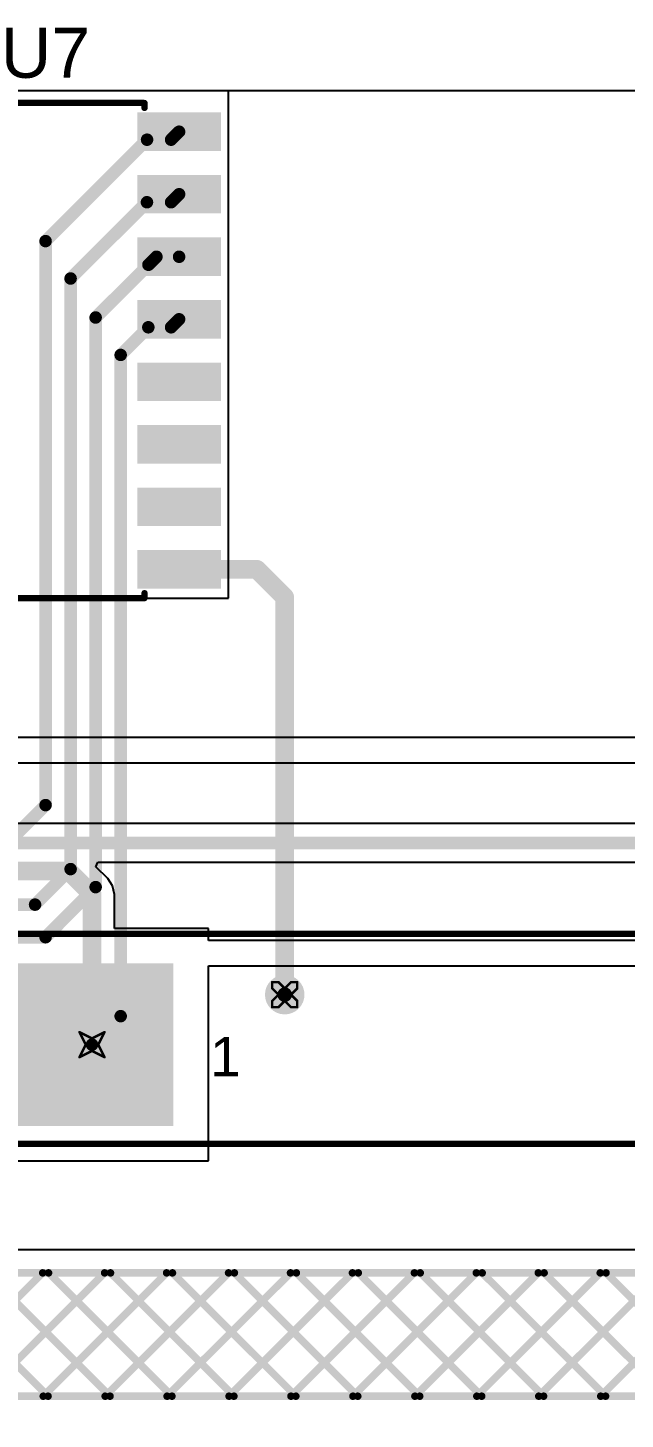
# Model space of a CAD drawing. Header units: inches. Extents: x 0 to 212, y 0 to 208.
# Drawn here: x 5.07 to 5.548, y 1.905 to 3.017 of the extents above; entities that cross this region are included whole.
import ezdxf

# ---------------------------------------------------------------- set-up
doc = ezdxf.new("R2010")
doc.units = ezdxf.units.IN
doc.header["$MEASUREMENT"] = 0
for name, color, linetype in [('Bottom Layer', 5, 'Continuous'), ('Bottom Overlay', 54, 'Continuous'), ('Bottom Solder', 6, 'Continuous'), ('Drill Drawing', 1, 'Continuous'), ('Multi-Layer', 9, 'Continuous'), ('Pad Holes', 156, 'Continuous'), ('Top Layer', 1, 'Continuous'), ('Top Overlay', 2, 'Continuous'), ('Top Paste', 8, 'Continuous'), ('Top Solder', 216, 'Continuous'), ('Via Holes', 16, 'Continuous')]:
    doc.layers.add(name, color=color, linetype=linetype)
doc.styles.add('Arial', font='', dxfattribs={"height": 0.2})
doc.styles.get('Arial').set_extended_font_data('Arial')

# ---------------------------------------------------------------- blocks, each defined once
blk = doc.blocks.new('16_SOIC__0_154___3_90___W______10')
at = {"layer": 'Top Layer'}
for points in [[(-0.1358, 0.1864), (-0.0768, 0.1864), (-0.0768, 0.1636), (-0.1358, 0.1636)], [(0.0768, 0.1864), (0.1358, 0.1864), (0.1358, 0.1636), (0.0768, 0.1636)], [(-0.1358, 0.1364), (-0.0768, 0.1364), (-0.0768, 0.1136), (-0.1358, 0.1136)], [(0.0768, 0.1364), (0.1358, 0.1364), (0.1358, 0.1136), (0.0768, 0.1136)], [(-0.1358, 0.0864), (-0.0768, 0.0864), (-0.0768, 0.0636), (-0.1358, 0.0636)], [(0.0768, 0.0864), (0.1358, 0.0864), (0.1358, 0.0636), (0.0768, 0.0636)], [(-0.1358, 0.0364), (-0.0768, 0.0364), (-0.0768, 0.0136), (-0.1358, 0.0136)], [(0.0768, 0.0364), (0.1358, 0.0364), (0.1358, 0.0136), (0.0768, 0.0136)], [(-0.1358, -0.0136), (-0.0768, -0.0136), (-0.0768, -0.0364), (-0.1358, -0.0364)], [(0.0768, -0.0136), (0.1358, -0.0136), (0.1358, -0.0364), (0.0768, -0.0364)], [(-0.1358, -0.0636), (-0.0768, -0.0636), (-0.0768, -0.0864), (-0.1358, -0.0864)], [(0.0768, -0.0636), (0.1358, -0.0636), (0.1358, -0.0864), (0.0768, -0.0864)], [(-0.1358, -0.1136), (-0.0768, -0.1136), (-0.0768, -0.1364), (-0.1358, -0.1364)], [(0.0768, -0.1136), (0.1358, -0.1136), (0.1358, -0.1364), (0.0768, -0.1364)], [(-0.1358, -0.1636), (-0.0768, -0.1636), (-0.0768, -0.1864), (-0.1358, -0.1864)], [(0.0768, -0.1636), (0.1358, -0.1636), (0.1358, -0.1864), (0.0768, -0.1864)]]:
    blk.add_hatch(color=1, dxfattribs=at).paths.add_polyline_path(points)
at = {"layer": 'Top Paste'}
for points in [[(-0.1358, 0.1864), (-0.0768, 0.1864), (-0.0768, 0.1636), (-0.1358, 0.1636)], [(0.0768, 0.1864), (0.1358, 0.1864), (0.1358, 0.1636), (0.0768, 0.1636)], [(-0.1358, 0.1364), (-0.0768, 0.1364), (-0.0768, 0.1136), (-0.1358, 0.1136)], [(0.0768, 0.1364), (0.1358, 0.1364), (0.1358, 0.1136), (0.0768, 0.1136)], [(-0.1358, 0.0864), (-0.0768, 0.0864), (-0.0768, 0.0636), (-0.1358, 0.0636)], [(0.0768, 0.0864), (0.1358, 0.0864), (0.1358, 0.0636), (0.0768, 0.0636)], [(-0.1358, 0.0364), (-0.0768, 0.0364), (-0.0768, 0.0136), (-0.1358, 0.0136)], [(0.0768, 0.0364), (0.1358, 0.0364), (0.1358, 0.0136), (0.0768, 0.0136)], [(-0.1358, -0.0136), (-0.0768, -0.0136), (-0.0768, -0.0364), (-0.1358, -0.0364)], [(0.0768, -0.0136), (0.1358, -0.0136), (0.1358, -0.0364), (0.0768, -0.0364)], [(-0.1358, -0.0636), (-0.0768, -0.0636), (-0.0768, -0.0864), (-0.1358, -0.0864)], [(0.0768, -0.0636), (0.1358, -0.0636), (0.1358, -0.0864), (0.0768, -0.0864)], [(-0.1358, -0.1136), (-0.0768, -0.1136), (-0.0768, -0.1364), (-0.1358, -0.1364)], [(0.0768, -0.1136), (0.1358, -0.1136), (0.1358, -0.1364), (0.0768, -0.1364)], [(-0.1358, -0.1636), (-0.0768, -0.1636), (-0.0768, -0.1864), (-0.1358, -0.1864)], [(0.0768, -0.1636), (0.1358, -0.1636), (0.1358, -0.1864), (0.0768, -0.1864)]]:
    blk.add_hatch(color=8, dxfattribs=at).paths.add_polyline_path(points)
at = {"layer": 'Top Solder'}
for points in [[(-0.1398, 0.1904), (-0.0728, 0.1904), (-0.0728, 0.1596), (-0.1398, 0.1596)], [(0.0728, 0.1904), (0.1398, 0.1904), (0.1398, 0.1596), (0.0728, 0.1596)], [(-0.1398, 0.1404), (-0.0728, 0.1404), (-0.0728, 0.1096), (-0.1398, 0.1096)], [(0.0728, 0.1404), (0.1398, 0.1404), (0.1398, 0.1096), (0.0728, 0.1096)], [(-0.1398, 0.0904), (-0.0728, 0.0904), (-0.0728, 0.0596), (-0.1398, 0.0596)], [(0.0728, 0.0904), (0.1398, 0.0904), (0.1398, 0.0596), (0.0728, 0.0596)], [(-0.1398, 0.0404), (-0.0728, 0.0404), (-0.0728, 0.0096), (-0.1398, 0.0096)], [(0.0728, 0.0404), (0.1398, 0.0404), (0.1398, 0.0096), (0.0728, 0.0096)], [(-0.1398, -0.0096), (-0.0728, -0.0096), (-0.0728, -0.0404), (-0.1398, -0.0404)], [(0.0728, -0.0096), (0.1398, -0.0096), (0.1398, -0.0404), (0.0728, -0.0404)], [(-0.1398, -0.0596), (-0.0728, -0.0596), (-0.0728, -0.0904), (-0.1398, -0.0904)], [(0.0728, -0.0596), (0.1398, -0.0596), (0.1398, -0.0904), (0.0728, -0.0904)], [(-0.1398, -0.1096), (-0.0728, -0.1096), (-0.0728, -0.1404), (-0.1398, -0.1404)], [(0.0728, -0.1096), (0.1398, -0.1096), (0.1398, -0.1404), (0.0728, -0.1404)], [(-0.1398, -0.1596), (-0.0728, -0.1596), (-0.0728, -0.1904), (-0.1398, -0.1904)], [(0.0728, -0.1596), (0.1398, -0.1596), (0.1398, -0.1904), (0.0728, -0.1904)]]:
    blk.add_hatch(color=216, dxfattribs=at).paths.add_polyline_path(points)
at = {"layer": 'Top Overlay'}
for points in [[(-0.0834, 0.194, 0.005, 0.005, 0), (-0.0834, 0.198, 0.005, 0.005, 0)], [(-0.0834, 0.198, 0.005, 0.005, 0), (0.078, 0.198, 0.005, 0.005, 0)], [(0.0786, 0.194, 0.005, 0.005, 0), (0.0786, 0.198, 0.005, 0.005, 0)], [(-0.1487, 0.172, 0.005, 0.005, 0), (-0.1487, 0.182, 0.005, 0.005, 0)], [(-0.1487, 0.182, 0.005, 0.005, 0), (-0.1437, 0.177, 0.005, 0.005, 0)], [(-0.1487, 0.172, 0.005, 0.005, 0), (-0.1437, 0.177, 0.005, 0.005, 0)], [(-0.0834, -0.198, 0.005, 0.005, 0), (-0.0834, -0.194, 0.005, 0.005, 0)], [(-0.0834, -0.198, 0.005, 0.005, 0), (0.078, -0.198, 0.005, 0.005, 0)], [(0.0786, -0.198, 0.005, 0.005, 0), (0.0786, -0.194, 0.005, 0.005, 0)]]:
    blk.add_lwpolyline(points, format="xyseb", dxfattribs=at)
for points in [[(-0.0846, 0.198, 0.0025, 0.0025, 1), (-0.0821, 0.198, 0.0025, 0.0025, 1)], [(-0.0846, 0.198, 0.0025, 0.0025, 1), (-0.0821, 0.198, 0.0025, 0.0025, 1)], [(0.0768, 0.198, 0.0025, 0.0025, 1), (0.0793, 0.198, 0.0025, 0.0025, 1)], [(0.0774, 0.198, 0.0025, 0.0025, 1), (0.0799, 0.198, 0.0025, 0.0025, 1)], [(-0.0846, 0.194, 0.0025, 0.0025, 1), (-0.0821, 0.194, 0.0025, 0.0025, 1)], [(0.0774, 0.194, 0.0025, 0.0025, 1), (0.0799, 0.194, 0.0025, 0.0025, 1)], [(-0.1499, 0.182, 0.0025, 0.0025, 1), (-0.1474, 0.182, 0.0025, 0.0025, 1)], [(-0.1499, 0.182, 0.0025, 0.0025, 1), (-0.1474, 0.182, 0.0025, 0.0025, 1)], [(-0.1449, 0.177, 0.0025, 0.0025, 1), (-0.1424, 0.177, 0.0025, 0.0025, 1)], [(-0.1449, 0.177, 0.0025, 0.0025, 1), (-0.1424, 0.177, 0.0025, 0.0025, 1)], [(-0.1499, 0.172, 0.0025, 0.0025, 1), (-0.1474, 0.172, 0.0025, 0.0025, 1)], [(-0.1499, 0.172, 0.0025, 0.0025, 1), (-0.1474, 0.172, 0.0025, 0.0025, 1)], [(-0.0846, -0.194, 0.0025, 0.0025, 1), (-0.0821, -0.194, 0.0025, 0.0025, 1)], [(-0.0846, -0.198, 0.0025, 0.0025, 1), (-0.0821, -0.198, 0.0025, 0.0025, 1)], [(-0.0846, -0.198, 0.0025, 0.0025, 1), (-0.0821, -0.198, 0.0025, 0.0025, 1)], [(0.0768, -0.198, 0.0025, 0.0025, 1), (0.0793, -0.198, 0.0025, 0.0025, 1)], [(0.0774, -0.194, 0.0025, 0.0025, 1), (0.0799, -0.194, 0.0025, 0.0025, 1)], [(0.0774, -0.198, 0.0025, 0.0025, 1), (0.0799, -0.198, 0.0025, 0.0025, 1)]]:
    blk.add_lwpolyline(points, format="xyseb", close=True, dxfattribs=at)
blk = doc.blocks.new('G4A_1A_PE_DC24_93')
at = {"layer": 'Bottom Layer'}
blk.add_hatch(color=5, dxfattribs=at).paths.add_polyline_path([(-0.4094, 0.1732), (-0.5354, 0.1732), (-0.5354, 0.2992), (-0.4094, 0.2992)])
h = blk.add_hatch(color=5, dxfattribs=at)
edge = h.paths.add_edge_path()
edge.add_arc((0.3937, 0.2362), 0.063, 0, 360)
h = blk.add_hatch(color=5, dxfattribs=at)
edge = h.paths.add_edge_path()
edge.add_arc((-0.5433, -0.2362), 0.063, 0, 360)
h = blk.add_hatch(color=5, dxfattribs=at)
edge = h.paths.add_edge_path()
edge.add_arc((0.5433, -0.2362), 0.063, 0, 360)
at = {"layer": 'Bottom Solder'}
blk.add_hatch(color=6, dxfattribs=at).paths.add_polyline_path([(-0.4074, 0.1712), (-0.5374, 0.1712), (-0.5374, 0.3012), (-0.4074, 0.3012)])
h = blk.add_hatch(color=6, dxfattribs=at)
edge = h.paths.add_edge_path()
edge.add_arc((0.3937, 0.2362), 0.065, 0, 360)
h = blk.add_hatch(color=6, dxfattribs=at)
edge = h.paths.add_edge_path()
edge.add_arc((-0.5433, -0.2362), 0.065, 0, 360)
h = blk.add_hatch(color=6, dxfattribs=at)
edge = h.paths.add_edge_path()
edge.add_arc((0.5433, -0.2362), 0.065, 0, 360)
at = {"layer": 'Multi-Layer'}
blk.add_hatch(color=9, dxfattribs=at).paths.add_polyline_path([(-0.4094, 0.1732), (-0.5354, 0.1732), (-0.5354, 0.2992), (-0.4094, 0.2992)])
h = blk.add_hatch(color=9, dxfattribs=at)
edge = h.paths.add_edge_path()
edge.add_arc((0.3937, 0.2362), 0.063, 0, 360)
h = blk.add_hatch(color=9, dxfattribs=at)
edge = h.paths.add_edge_path()
edge.add_arc((-0.5433, -0.2362), 0.063, 0, 360)
h = blk.add_hatch(color=9, dxfattribs=at)
edge = h.paths.add_edge_path()
edge.add_arc((0.5433, -0.2362), 0.063, 0, 360)
at = {"layer": 'Pad Holes'}
h = blk.add_hatch(color=7, dxfattribs=at)
edge = h.paths.add_edge_path()
edge.add_arc((-0.4724, 0.2362), 0.0354, 0, 360)
h = blk.add_hatch(color=7, dxfattribs=at)
edge = h.paths.add_edge_path()
edge.add_arc((0.3937, 0.2362), 0.0354, 0, 360)
h = blk.add_hatch(color=7, dxfattribs=at)
edge = h.paths.add_edge_path()
edge.add_arc((-0.5433, -0.2362), 0.0354, 0, 360)
h = blk.add_hatch(color=7, dxfattribs=at)
edge = h.paths.add_edge_path()
edge.add_arc((0.5433, -0.2362), 0.0354, 0, 360)
at = {"layer": 'Top Layer'}
blk.add_hatch(color=1, dxfattribs=at).paths.add_polyline_path([(-0.4094, 0.1732), (-0.5354, 0.1732), (-0.5354, 0.2992), (-0.4094, 0.2992)])
h = blk.add_hatch(color=1, dxfattribs=at)
edge = h.paths.add_edge_path()
edge.add_arc((0.3937, 0.2362), 0.063, 0, 360)
h = blk.add_hatch(color=1, dxfattribs=at)
edge = h.paths.add_edge_path()
edge.add_arc((-0.5433, -0.2362), 0.063, 0, 360)
h = blk.add_hatch(color=1, dxfattribs=at)
edge = h.paths.add_edge_path()
edge.add_arc((0.5433, -0.2362), 0.063, 0, 360)
at = {"layer": 'Top Solder'}
blk.add_hatch(color=216, dxfattribs=at).paths.add_polyline_path([(-0.4074, 0.1712), (-0.5374, 0.1712), (-0.5374, 0.3012), (-0.4074, 0.3012)])
h = blk.add_hatch(color=216, dxfattribs=at)
edge = h.paths.add_edge_path()
edge.add_arc((0.3937, 0.2362), 0.065, 0, 360)
h = blk.add_hatch(color=216, dxfattribs=at)
edge = h.paths.add_edge_path()
edge.add_arc((-0.5433, -0.2362), 0.065, 0, 360)
h = blk.add_hatch(color=216, dxfattribs=at)
edge = h.paths.add_edge_path()
edge.add_arc((0.5433, -0.2362), 0.065, 0, 360)
at = {"layer": 'Top Overlay'}
for points in [[(-0.6004, -0.2169, 0.005, 0.005, 0), (-0.6004, 0.3248, 0.005, 0.005, 0)], [(-0.6004, 0.3248, 0.005, 0.005, 0), (0.6004, 0.3248, 0.005, 0.005, 0)], [(0.6004, -0.217, 0.005, 0.005, 0), (0.6004, 0.3248, 0.005, 0.005, 0)], [(-0.6004, 0.1569, 0.005, 0.005, 0), (0.6004, 0.1569, 0.005, 0.005, 0)], [(-0.6004, -0.1752, 0.005, 0.005, 0), (0.6004, -0.1752, 0.005, 0.005, 0)], [(-0.0861, -0.22, 0.005, 0.005, 0), (0.085, -0.22, 0.005, 0.005, 0)], [(-0.0861, -0.3051, 0.005, 0.005, 0), (-0.0861, -0.22, 0.005, 0.005, 0)], [(0.085, -0.3051, 0.005, 0.005, 0), (0.085, -0.22, 0.005, 0.005, 0)], [(-0.6004, -0.3051, 0.005, 0.005, 0), (-0.6004, -0.2555, 0.005, 0.005, 0)], [(0.6004, -0.2554, 0.005, 0.005, 0), (0.6004, -0.3051, 0.005, 0.005, 0)], [(-0.6004, -0.3051, 0.005, 0.005, 0), (0.6004, -0.3051, 0.005, 0.005, 0)]]:
    blk.add_lwpolyline(points, format="xyseb", dxfattribs=at)
for points in [[(-0.6016, 0.3248, 0.0025, 0.0025, 1), (-0.5991, 0.3248, 0.0025, 0.0025, 1)], [(-0.6017, 0.3248, 0.0025, 0.0025, 1), (-0.5992, 0.3248, 0.0025, 0.0025, 1)], [(0.5991, 0.3248, 0.0025, 0.0025, 1), (0.6016, 0.3248, 0.0025, 0.0025, 1)], [(0.5991, 0.3248, 0.0025, 0.0025, 1), (0.6016, 0.3248, 0.0025, 0.0025, 1)], [(-0.6016, 0.1569, 0.0025, 0.0025, 1), (-0.5991, 0.1569, 0.0025, 0.0025, 1)], [(0.5991, 0.1569, 0.0025, 0.0025, 1), (0.6016, 0.1569, 0.0025, 0.0025, 1)], [(-0.6016, -0.1752, 0.0025, 0.0025, 1), (-0.5991, -0.1752, 0.0025, 0.0025, 1)], [(0.5991, -0.1752, 0.0025, 0.0025, 1), (0.6016, -0.1752, 0.0025, 0.0025, 1)], [(-0.6016, -0.2169, 0.0025, 0.0025, 1), (-0.5991, -0.2169, 0.0025, 0.0025, 1)], [(-0.0874, -0.22, 0.0025, 0.0025, 1), (-0.0849, -0.22, 0.0025, 0.0025, 1)], [(-0.0874, -0.22, 0.0025, 0.0025, 1), (-0.0849, -0.22, 0.0025, 0.0025, 1)], [(0.0837, -0.22, 0.0025, 0.0025, 1), (0.0862, -0.22, 0.0025, 0.0025, 1)], [(0.0837, -0.22, 0.0025, 0.0025, 1), (0.0862, -0.22, 0.0025, 0.0025, 1)], [(0.5991, -0.217, 0.0025, 0.0025, 1), (0.6016, -0.217, 0.0025, 0.0025, 1)], [(-0.6016, -0.2555, 0.0025, 0.0025, 1), (-0.5991, -0.2555, 0.0025, 0.0025, 1)], [(0.5991, -0.2554, 0.0025, 0.0025, 1), (0.6016, -0.2554, 0.0025, 0.0025, 1)], [(-0.6016, -0.3051, 0.0025, 0.0025, 1), (-0.5991, -0.3051, 0.0025, 0.0025, 1)], [(-0.6017, -0.3051, 0.0025, 0.0025, 1), (-0.5992, -0.3051, 0.0025, 0.0025, 1)], [(-0.0874, -0.3051, 0.0025, 0.0025, 1), (-0.0849, -0.3051, 0.0025, 0.0025, 1)], [(0.0837, -0.3051, 0.0025, 0.0025, 1), (0.0862, -0.3051, 0.0025, 0.0025, 1)], [(0.5991, -0.3051, 0.0025, 0.0025, 1), (0.6016, -0.3051, 0.0025, 0.0025, 1)], [(0.5991, -0.3051, 0.0025, 0.0025, 1), (0.6016, -0.3051, 0.0025, 0.0025, 1)]]:
    blk.add_lwpolyline(points, format="xyseb", close=True, dxfattribs=at)
at = {"layer": 'Top Overlay', "style": 'Arial'}
blk.add_text('1', height=0.0315, rotation=360, dxfattribs=at).set_placement((-0.3781, 0.2109))

msp = doc.modelspace()

# ---------------------------------------------------------------- hatches: boundary and pattern name
at = {"layer": 'Bottom Layer'}
h = msp.add_hatch(color=5, dxfattribs=at)
edge = h.paths.add_edge_path()
edge.add_arc((5.2756, 2.2441), 0.0118, 0, 360)
at = {"layer": 'Bottom Solder'}
h = msp.add_hatch(color=6, dxfattribs=at)
edge = h.paths.add_edge_path()
edge.add_arc((5.2756, 2.2441), 0.0158, 0, 360)
at = {"layer": 'Top Layer'}
h = msp.add_hatch(color=1, dxfattribs=at)
edge = h.paths.add_edge_path()
edge.add_arc((5.2756, 2.2441), 0.0118, 0, 360)
at = {"layer": 'Top Solder'}
h = msp.add_hatch(color=216, dxfattribs=at)
edge = h.paths.add_edge_path()
edge.add_arc((5.2756, 2.2441), 0.0158, 0, 360)
at = {"layer": 'Via Holes'}
h = msp.add_hatch(color=7, dxfattribs=at)
edge = h.paths.add_edge_path()
edge.add_arc((5.2756, 2.2441), 0.00591, 0, 360)

# ---------------------------------------------------------------- linework, layer by layer
at = {"layer": 'Bottom Layer'}
for p, q in [((5.5915, 2.4497), (4.957, 2.4497)), ((4.925, 2.4294), (5.6, 2.4294)), ((5.76, 2.381), (3.6691, 2.381)), ((5.1247, 2.3464), (5.1263, 2.3501)), ((5.1263, 2.3501), (6.7387, 2.3501)), ((5.1343, 2.3369), (5.1247, 2.3464)), ((5.1381, 2.3311), (5.1343, 2.3369)), ((5.1395, 2.3243), (5.1381, 2.3311)), ((5.1395, 2.2971), (5.1395, 2.3243)), ((5.2146, 2.2971), (5.1395, 2.2971)), ((5.2146, 2.2875), (5.2146, 2.2971)), ((5.9461, 2.2875), (5.2146, 2.2875)), ((5.2146, 2.1111), (5.2146, 2.2671)), ((5.2146, 2.2671), (7.33, 2.2671)), ((5.0287, 2.1111), (5.2146, 2.1111)), ((7.585, 2.04), (-0.12, 2.04))]:
    msp.add_line(p, q, dxfattribs=at)
for points in [[(3.6509, 2.3654, 0.01, 0.01, 0), (6.7387, 2.3654, 0.01, 0.01, 0)], [(3.1016, 2.3429, 0.015, 0.015, 0), (5.103, 2.3429, 0.015, 0.015, 0)], [(5.103, 2.3429, 0.015, 0.015, 0), (5.1216, 2.3243, 0.015, 0.015, 0)], [(5.1216, 2.2041, 0.015, 0.015, 0), (5.1216, 2.3243, 0.015, 0.015, 0)]]:
    msp.add_lwpolyline(points, format="xyseb", dxfattribs=at)
for points in [[(5.0993, 2.3429, 0.0075, 0.0075, 1), (5.1068, 2.3429, 0.0075, 0.0075, 1)], [(5.0993, 2.3429, 0.0075, 0.0075, 1), (5.1068, 2.3429, 0.0075, 0.0075, 1)], [(5.1179, 2.3243, 0.0075, 0.0075, 1), (5.1254, 2.3243, 0.0075, 0.0075, 1)], [(5.1179, 2.3243, 0.0075, 0.0075, 1), (5.1254, 2.3243, 0.0075, 0.0075, 1)], [(5.1179, 2.2041, 0.0075, 0.0075, 1), (5.1254, 2.2041, 0.0075, 0.0075, 1)]]:
    msp.add_lwpolyline(points, format="xyseb", close=True, dxfattribs=at)
at = {"layer": 'Bottom Overlay'}
for points in [[(-0.122, 2.0216, 0.006, 0.006, 0), (8.075, 2.0216, 0.006, 0.006, 0)], [(4.9836, 1.923, 0.006, 0.006, 0), (5.0822, 2.0216, 0.006, 0.006, 0)], [(4.9879, 2.0216, 0.006, 0.006, 0), (5.0865, 1.923, 0.006, 0.006, 0)], [(5.0331, 1.923, 0.006, 0.006, 0), (5.1317, 2.0216, 0.006, 0.006, 0)], [(5.0374, 2.0216, 0.006, 0.006, 0), (5.136, 1.923, 0.006, 0.006, 0)], [(5.0826, 1.923, 0.006, 0.006, 0), (5.1812, 2.0216, 0.006, 0.006, 0)], [(5.0869, 2.0216, 0.006, 0.006, 0), (5.1855, 1.923, 0.006, 0.006, 0)], [(5.1321, 1.923, 0.006, 0.006, 0), (5.2307, 2.0216, 0.006, 0.006, 0)], [(5.1364, 2.0216, 0.006, 0.006, 0), (5.235, 1.923, 0.006, 0.006, 0)], [(5.1816, 1.923, 0.006, 0.006, 0), (5.2802, 2.0216, 0.006, 0.006, 0)], [(5.1859, 2.0216, 0.006, 0.006, 0), (5.2845, 1.923, 0.006, 0.006, 0)], [(5.2311, 1.923, 0.006, 0.006, 0), (5.3297, 2.0216, 0.006, 0.006, 0)], [(5.2354, 2.0216, 0.006, 0.006, 0), (5.334, 1.923, 0.006, 0.006, 0)], [(5.2806, 1.923, 0.006, 0.006, 0), (5.3792, 2.0216, 0.006, 0.006, 0)], [(5.2849, 2.0216, 0.006, 0.006, 0), (5.3835, 1.923, 0.006, 0.006, 0)], [(5.3301, 1.923, 0.006, 0.006, 0), (5.4287, 2.0216, 0.006, 0.006, 0)], [(5.3344, 2.0216, 0.006, 0.006, 0), (5.433, 1.923, 0.006, 0.006, 0)], [(5.3796, 1.923, 0.006, 0.006, 0), (5.4782, 2.0216, 0.006, 0.006, 0)], [(5.3839, 2.0216, 0.006, 0.006, 0), (5.4825, 1.923, 0.006, 0.006, 0)], [(5.4291, 1.923, 0.006, 0.006, 0), (5.5277, 2.0216, 0.006, 0.006, 0)], [(5.4334, 2.0216, 0.006, 0.006, 0), (5.532, 1.923, 0.006, 0.006, 0)], [(5.4786, 1.923, 0.006, 0.006, 0), (5.5772, 2.0216, 0.006, 0.006, 0)], [(5.4829, 2.0216, 0.006, 0.006, 0), (5.5815, 1.923, 0.006, 0.006, 0)], [(5.5281, 1.923, 0.006, 0.006, 0), (5.6267, 2.0216, 0.006, 0.006, 0)], [(5.5324, 2.0216, 0.006, 0.006, 0), (5.631, 1.923, 0.006, 0.006, 0)], [(-0.122, 1.923, 0.006, 0.006, 0), (8.075, 1.923, 0.006, 0.006, 0)]]:
    msp.add_lwpolyline(points, format="xyseb", dxfattribs=at)
for points in [[(5.0807, 2.0216, 0.003, 0.003, 1), (5.0837, 2.0216, 0.003, 0.003, 1)], [(5.0854, 2.0216, 0.003, 0.003, 1), (5.0884, 2.0216, 0.003, 0.003, 1)], [(5.1302, 2.0216, 0.003, 0.003, 1), (5.1332, 2.0216, 0.003, 0.003, 1)], [(5.1349, 2.0216, 0.003, 0.003, 1), (5.1379, 2.0216, 0.003, 0.003, 1)], [(5.1797, 2.0216, 0.003, 0.003, 1), (5.1827, 2.0216, 0.003, 0.003, 1)], [(5.1844, 2.0216, 0.003, 0.003, 1), (5.1874, 2.0216, 0.003, 0.003, 1)], [(5.2292, 2.0216, 0.003, 0.003, 1), (5.2322, 2.0216, 0.003, 0.003, 1)], [(5.2339, 2.0216, 0.003, 0.003, 1), (5.2369, 2.0216, 0.003, 0.003, 1)], [(5.2787, 2.0216, 0.003, 0.003, 1), (5.2817, 2.0216, 0.003, 0.003, 1)], [(5.2834, 2.0216, 0.003, 0.003, 1), (5.2864, 2.0216, 0.003, 0.003, 1)], [(5.3282, 2.0216, 0.003, 0.003, 1), (5.3312, 2.0216, 0.003, 0.003, 1)], [(5.3329, 2.0216, 0.003, 0.003, 1), (5.3359, 2.0216, 0.003, 0.003, 1)], [(5.3777, 2.0216, 0.003, 0.003, 1), (5.3807, 2.0216, 0.003, 0.003, 1)], [(5.3824, 2.0216, 0.003, 0.003, 1), (5.3854, 2.0216, 0.003, 0.003, 1)], [(5.4272, 2.0216, 0.003, 0.003, 1), (5.4302, 2.0216, 0.003, 0.003, 1)], [(5.4319, 2.0216, 0.003, 0.003, 1), (5.4349, 2.0216, 0.003, 0.003, 1)], [(5.4767, 2.0216, 0.003, 0.003, 1), (5.4797, 2.0216, 0.003, 0.003, 1)], [(5.4814, 2.0216, 0.003, 0.003, 1), (5.4844, 2.0216, 0.003, 0.003, 1)], [(5.5262, 2.0216, 0.003, 0.003, 1), (5.5292, 2.0216, 0.003, 0.003, 1)], [(5.5309, 2.0216, 0.003, 0.003, 1), (5.5339, 2.0216, 0.003, 0.003, 1)], [(5.0811, 1.923, 0.003, 0.003, 1), (5.0841, 1.923, 0.003, 0.003, 1)], [(5.085, 1.923, 0.003, 0.003, 1), (5.088, 1.923, 0.003, 0.003, 1)], [(5.1306, 1.923, 0.003, 0.003, 1), (5.1336, 1.923, 0.003, 0.003, 1)], [(5.1345, 1.923, 0.003, 0.003, 1), (5.1375, 1.923, 0.003, 0.003, 1)], [(5.1801, 1.923, 0.003, 0.003, 1), (5.1831, 1.923, 0.003, 0.003, 1)], [(5.184, 1.923, 0.003, 0.003, 1), (5.187, 1.923, 0.003, 0.003, 1)], [(5.2296, 1.923, 0.003, 0.003, 1), (5.2326, 1.923, 0.003, 0.003, 1)], [(5.2335, 1.923, 0.003, 0.003, 1), (5.2365, 1.923, 0.003, 0.003, 1)], [(5.2791, 1.923, 0.003, 0.003, 1), (5.2821, 1.923, 0.003, 0.003, 1)], [(5.283, 1.923, 0.003, 0.003, 1), (5.286, 1.923, 0.003, 0.003, 1)], [(5.3286, 1.923, 0.003, 0.003, 1), (5.3316, 1.923, 0.003, 0.003, 1)], [(5.3325, 1.923, 0.003, 0.003, 1), (5.3355, 1.923, 0.003, 0.003, 1)], [(5.3781, 1.923, 0.003, 0.003, 1), (5.3811, 1.923, 0.003, 0.003, 1)], [(5.382, 1.923, 0.003, 0.003, 1), (5.385, 1.923, 0.003, 0.003, 1)], [(5.4276, 1.923, 0.003, 0.003, 1), (5.4306, 1.923, 0.003, 0.003, 1)], [(5.4315, 1.923, 0.003, 0.003, 1), (5.4345, 1.923, 0.003, 0.003, 1)], [(5.4771, 1.923, 0.003, 0.003, 1), (5.4801, 1.923, 0.003, 0.003, 1)], [(5.481, 1.923, 0.003, 0.003, 1), (5.484, 1.923, 0.003, 0.003, 1)], [(5.5266, 1.923, 0.003, 0.003, 1), (5.5296, 1.923, 0.003, 0.003, 1)], [(5.5305, 1.923, 0.003, 0.003, 1), (5.5335, 1.923, 0.003, 0.003, 1)]]:
    msp.add_lwpolyline(points, format="xyseb", close=True, dxfattribs=at)
at = {"layer": 'Drill Drawing'}
for points in [[(5.2656, 2.2491, 0.002, 0.002, 0), (5.2656, 2.2541, 0.002, 0.002, 0)], [(5.2656, 2.2541, 0.002, 0.002, 0), (5.2706, 2.2541, 0.002, 0.002, 0)], [(5.2656, 2.2491, 0.002, 0.002, 0), (5.2706, 2.2441, 0.002, 0.002, 0)], [(5.2706, 2.2541, 0.002, 0.002, 0), (5.2756, 2.2491, 0.002, 0.002, 0)], [(5.2756, 2.2491, 0.002, 0.002, 0), (5.2806, 2.2541, 0.002, 0.002, 0)], [(5.2806, 2.2541, 0.002, 0.002, 0), (5.2856, 2.2541, 0.002, 0.002, 0)], [(5.2806, 2.2441, 0.002, 0.002, 0), (5.2856, 2.2491, 0.002, 0.002, 0)], [(5.2856, 2.2491, 0.002, 0.002, 0), (5.2856, 2.2541, 0.002, 0.002, 0)], [(5.2656, 2.2391, 0.002, 0.002, 0), (5.2706, 2.2441, 0.002, 0.002, 0)], [(5.2656, 2.2341, 0.002, 0.002, 0), (5.2656, 2.2391, 0.002, 0.002, 0)], [(5.2706, 2.2341, 0.002, 0.002, 0), (5.2756, 2.2391, 0.002, 0.002, 0)], [(5.2756, 2.2391, 0.002, 0.002, 0), (5.2806, 2.2341, 0.002, 0.002, 0)], [(5.2806, 2.2441, 0.002, 0.002, 0), (5.2856, 2.2391, 0.002, 0.002, 0)], [(5.2856, 2.2341, 0.002, 0.002, 0), (5.2856, 2.2391, 0.002, 0.002, 0)], [(5.2656, 2.2341, 0.002, 0.002, 0), (5.2706, 2.2341, 0.002, 0.002, 0)], [(5.2806, 2.2341, 0.002, 0.002, 0), (5.2856, 2.2341, 0.002, 0.002, 0)], [(5.1116, 2.2141, 0.002, 0.002, 0), (5.1216, 2.2091, 0.002, 0.002, 0)], [(5.1116, 2.2141, 0.002, 0.002, 0), (5.1166, 2.2041, 0.002, 0.002, 0)], [(5.1216, 2.2091, 0.002, 0.002, 0), (5.1316, 2.2141, 0.002, 0.002, 0)], [(5.1266, 2.2041, 0.002, 0.002, 0), (5.1316, 2.2141, 0.002, 0.002, 0)], [(5.1116, 2.1941, 0.002, 0.002, 0), (5.1166, 2.2041, 0.002, 0.002, 0)], [(5.1266, 2.2041, 0.002, 0.002, 0), (5.1316, 2.1941, 0.002, 0.002, 0)], [(5.1116, 2.1941, 0.002, 0.002, 0), (5.1216, 2.1991, 0.002, 0.002, 0)], [(5.1216, 2.1991, 0.002, 0.002, 0), (5.1316, 2.1941, 0.002, 0.002, 0)]]:
    msp.add_lwpolyline(points, format="xyseb", dxfattribs=at)
for points in [[(5.2651, 2.2541, 0.001, 0.001, 1), (5.2661, 2.2541, 0.001, 0.001, 1)], [(5.2651, 2.2541, 0.001, 0.001, 1), (5.2661, 2.2541, 0.001, 0.001, 1)], [(5.2651, 2.2491, 0.001, 0.001, 1), (5.2661, 2.2491, 0.001, 0.001, 1)], [(5.2651, 2.2491, 0.001, 0.001, 1), (5.2661, 2.2491, 0.001, 0.001, 1)], [(5.2701, 2.2541, 0.001, 0.001, 1), (5.2711, 2.2541, 0.001, 0.001, 1)], [(5.2701, 2.2541, 0.001, 0.001, 1), (5.2711, 2.2541, 0.001, 0.001, 1)], [(5.2751, 2.2491, 0.001, 0.001, 1), (5.2761, 2.2491, 0.001, 0.001, 1)], [(5.2751, 2.2491, 0.001, 0.001, 1), (5.2761, 2.2491, 0.001, 0.001, 1)], [(5.2801, 2.2541, 0.001, 0.001, 1), (5.2811, 2.2541, 0.001, 0.001, 1)], [(5.2801, 2.2541, 0.001, 0.001, 1), (5.2811, 2.2541, 0.001, 0.001, 1)], [(5.2851, 2.2541, 0.001, 0.001, 1), (5.2861, 2.2541, 0.001, 0.001, 1)], [(5.2851, 2.2541, 0.001, 0.001, 1), (5.2861, 2.2541, 0.001, 0.001, 1)], [(5.2851, 2.2491, 0.001, 0.001, 1), (5.2861, 2.2491, 0.001, 0.001, 1)], [(5.2851, 2.2491, 0.001, 0.001, 1), (5.2861, 2.2491, 0.001, 0.001, 1)], [(5.2651, 2.2391, 0.001, 0.001, 1), (5.2661, 2.2391, 0.001, 0.001, 1)], [(5.2651, 2.2391, 0.001, 0.001, 1), (5.2661, 2.2391, 0.001, 0.001, 1)], [(5.2701, 2.2441, 0.001, 0.001, 1), (5.2711, 2.2441, 0.001, 0.001, 1)], [(5.2701, 2.2441, 0.001, 0.001, 1), (5.2711, 2.2441, 0.001, 0.001, 1)], [(5.2751, 2.2391, 0.001, 0.001, 1), (5.2761, 2.2391, 0.001, 0.001, 1)], [(5.2751, 2.2391, 0.001, 0.001, 1), (5.2761, 2.2391, 0.001, 0.001, 1)], [(5.2801, 2.2441, 0.001, 0.001, 1), (5.2811, 2.2441, 0.001, 0.001, 1)], [(5.2801, 2.2441, 0.001, 0.001, 1), (5.2811, 2.2441, 0.001, 0.001, 1)], [(5.2851, 2.2391, 0.001, 0.001, 1), (5.2861, 2.2391, 0.001, 0.001, 1)], [(5.2851, 2.2391, 0.001, 0.001, 1), (5.2861, 2.2391, 0.001, 0.001, 1)], [(5.2651, 2.2341, 0.001, 0.001, 1), (5.2661, 2.2341, 0.001, 0.001, 1)], [(5.2651, 2.2341, 0.001, 0.001, 1), (5.2661, 2.2341, 0.001, 0.001, 1)], [(5.2701, 2.2341, 0.001, 0.001, 1), (5.2711, 2.2341, 0.001, 0.001, 1)], [(5.2701, 2.2341, 0.001, 0.001, 1), (5.2711, 2.2341, 0.001, 0.001, 1)], [(5.2801, 2.2341, 0.001, 0.001, 1), (5.2811, 2.2341, 0.001, 0.001, 1)], [(5.2801, 2.2341, 0.001, 0.001, 1), (5.2811, 2.2341, 0.001, 0.001, 1)], [(5.2851, 2.2341, 0.001, 0.001, 1), (5.2861, 2.2341, 0.001, 0.001, 1)], [(5.2851, 2.2341, 0.001, 0.001, 1), (5.2861, 2.2341, 0.001, 0.001, 1)], [(5.1111, 2.2141, 0.001, 0.001, 1), (5.1121, 2.2141, 0.001, 0.001, 1)], [(5.1111, 2.2141, 0.001, 0.001, 1), (5.1121, 2.2141, 0.001, 0.001, 1)], [(5.1311, 2.2141, 0.001, 0.001, 1), (5.1321, 2.2141, 0.001, 0.001, 1)], [(5.1311, 2.2141, 0.001, 0.001, 1), (5.1321, 2.2141, 0.001, 0.001, 1)], [(5.1161, 2.2041, 0.001, 0.001, 1), (5.1171, 2.2041, 0.001, 0.001, 1)], [(5.1161, 2.2041, 0.001, 0.001, 1), (5.1171, 2.2041, 0.001, 0.001, 1)], [(5.1211, 2.2091, 0.001, 0.001, 1), (5.1221, 2.2091, 0.001, 0.001, 1)], [(5.1211, 2.2091, 0.001, 0.001, 1), (5.1221, 2.2091, 0.001, 0.001, 1)], [(5.1261, 2.2041, 0.001, 0.001, 1), (5.1271, 2.2041, 0.001, 0.001, 1)], [(5.1261, 2.2041, 0.001, 0.001, 1), (5.1271, 2.2041, 0.001, 0.001, 1)], [(5.1111, 2.1941, 0.001, 0.001, 1), (5.1121, 2.1941, 0.001, 0.001, 1)], [(5.1111, 2.1941, 0.001, 0.001, 1), (5.1121, 2.1941, 0.001, 0.001, 1)], [(5.1211, 2.1991, 0.001, 0.001, 1), (5.1221, 2.1991, 0.001, 0.001, 1)], [(5.1211, 2.1991, 0.001, 0.001, 1), (5.1221, 2.1991, 0.001, 0.001, 1)], [(5.1311, 2.1941, 0.001, 0.001, 1), (5.1321, 2.1941, 0.001, 0.001, 1)], [(5.1311, 2.1941, 0.001, 0.001, 1), (5.1321, 2.1941, 0.001, 0.001, 1)]]:
    msp.add_lwpolyline(points, format="xyseb", close=True, dxfattribs=at)
at = {"layer": 'Top Layer'}
for p, q in [((5.2307, 2.967), (4.9391, 2.967)), ((5.634, 2.967), (4.9391, 2.967)), ((5.2307, 2.5612), (5.2307, 2.967)), ((5.0092, 2.5612), (5.2307, 2.5612))]:
    msp.add_line(p, q, dxfattribs=at)
for points in [[(5.1848, 2.9278, 0.01, 0.01, 0), (5.1912, 2.9342, 0.01, 0.01, 0)], [(5.0845, 2.8467, 0.01, 0.01, 0), (5.1656, 2.9278, 0.01, 0.01, 0)], [(5.1656, 2.9278, 0.01, 0.01, 0), (5.1848, 2.9278, 0.01, 0.01, 0)], [(5.1045, 2.8168, 0.01, 0.01, 0), (5.1655, 2.8778, 0.01, 0.01, 0)], [(5.1655, 2.8778, 0.01, 0.01, 0), (5.1848, 2.8778, 0.01, 0.01, 0)], [(5.1848, 2.8778, 0.01, 0.01, 0), (5.1912, 2.8842, 0.01, 0.01, 0)], [(5.0845, 2.3957, 0.01, 0.01, 0), (5.0845, 2.8467, 0.01, 0.01, 0)], [(5.1667, 2.8278, 0.01, 0.01, 0), (5.1731, 2.8342, 0.01, 0.01, 0)], [(5.1731, 2.8342, 0.01, 0.01, 0), (5.1912, 2.8342, 0.01, 0.01, 0)], [(5.1245, 2.7856, 0.01, 0.01, 0), (5.1667, 2.8278, 0.01, 0.01, 0)], [(5.1667, 2.8278, 0.01, 0.01, 0), (5.1667, 2.8278, 0.01, 0.01, 0)], [(5.1045, 2.3445, 0.01, 0.01, 0), (5.1045, 2.8168, 0.01, 0.01, 0)], [(5.1245, 2.3301, 0.01, 0.01, 0), (5.1245, 2.7856, 0.01, 0.01, 0)], [(5.1445, 2.7557, 0.01, 0.01, 0), (5.1666, 2.7778, 0.01, 0.01, 0)], [(5.1666, 2.7778, 0.01, 0.01, 0), (5.1848, 2.7778, 0.01, 0.01, 0)], [(5.1848, 2.7778, 0.01, 0.01, 0), (5.1912, 2.7842, 0.01, 0.01, 0)], [(5.1445, 2.2269, 0.01, 0.01, 0), (5.1445, 2.7557, 0.01, 0.01, 0)], [(5.1912, 2.5842, 0.015, 0.015, 0), (5.2534, 2.5842, 0.015, 0.015, 0)], [(5.2534, 2.5842, 0.015, 0.015, 0), (5.2756, 2.562, 0.015, 0.015, 0)], [(5.2756, 2.2441, 0.015, 0.015, 0), (5.2756, 2.562, 0.015, 0.015, 0)], [(5.0497, 2.361, 0.01, 0.01, 0), (5.0845, 2.3957, 0.01, 0.01, 0)], [(5.0761, 2.3161, 0.01, 0.01, 0), (5.1045, 2.3445, 0.01, 0.01, 0)], [(5.0845, 2.29, 0.01, 0.01, 0), (5.1245, 2.3301, 0.01, 0.01, 0)], [(3.5275, 2.3161, 0.01, 0.01, 0), (5.0761, 2.3161, 0.01, 0.01, 0)], [(2.0202, 2.29, 0.01, 0.01, 0), (5.0845, 2.29, 0.01, 0.01, 0)], [(5.1216, 2.2041, 0.01, 0.01, 0), (5.1445, 2.2269, 0.01, 0.01, 0)]]:
    msp.add_lwpolyline(points, format="xyseb", dxfattribs=at)
for points in [[(5.1887, 2.9342, 0.005, 0.005, 1), (5.1937, 2.9342, 0.005, 0.005, 1)], [(5.1631, 2.9278, 0.005, 0.005, 1), (5.1681, 2.9278, 0.005, 0.005, 1)], [(5.1631, 2.9278, 0.005, 0.005, 1), (5.1681, 2.9278, 0.005, 0.005, 1)], [(5.1823, 2.9278, 0.005, 0.005, 1), (5.1873, 2.9278, 0.005, 0.005, 1)], [(5.1823, 2.9278, 0.005, 0.005, 1), (5.1873, 2.9278, 0.005, 0.005, 1)], [(5.163, 2.8778, 0.005, 0.005, 1), (5.168, 2.8778, 0.005, 0.005, 1)], [(5.163, 2.8778, 0.005, 0.005, 1), (5.168, 2.8778, 0.005, 0.005, 1)], [(5.1823, 2.8778, 0.005, 0.005, 1), (5.1873, 2.8778, 0.005, 0.005, 1)], [(5.1823, 2.8778, 0.005, 0.005, 1), (5.1873, 2.8778, 0.005, 0.005, 1)], [(5.1887, 2.8842, 0.005, 0.005, 1), (5.1937, 2.8842, 0.005, 0.005, 1)], [(5.082, 2.8467, 0.005, 0.005, 1), (5.087, 2.8467, 0.005, 0.005, 1)], [(5.082, 2.8467, 0.005, 0.005, 1), (5.087, 2.8467, 0.005, 0.005, 1)], [(5.1706, 2.8342, 0.005, 0.005, 1), (5.1756, 2.8342, 0.005, 0.005, 1)], [(5.1706, 2.8342, 0.005, 0.005, 1), (5.1756, 2.8342, 0.005, 0.005, 1)], [(5.1887, 2.8342, 0.005, 0.005, 1), (5.1937, 2.8342, 0.005, 0.005, 1)], [(5.1642, 2.8278, 0.005, 0.005, 1), (5.1692, 2.8278, 0.005, 0.005, 1)], [(5.1642, 2.8278, 0.005, 0.005, 1), (5.1692, 2.8278, 0.005, 0.005, 1)], [(5.1642, 2.8278, 0.005, 0.005, 1), (5.1692, 2.8278, 0.005, 0.005, 1)], [(5.1642, 2.8278, 0.005, 0.005, 1), (5.1692, 2.8278, 0.005, 0.005, 1)], [(5.102, 2.8168, 0.005, 0.005, 1), (5.107, 2.8168, 0.005, 0.005, 1)], [(5.102, 2.8168, 0.005, 0.005, 1), (5.107, 2.8168, 0.005, 0.005, 1)], [(5.122, 2.7856, 0.005, 0.005, 1), (5.127, 2.7856, 0.005, 0.005, 1)], [(5.122, 2.7856, 0.005, 0.005, 1), (5.127, 2.7856, 0.005, 0.005, 1)], [(5.1641, 2.7778, 0.005, 0.005, 1), (5.1691, 2.7778, 0.005, 0.005, 1)], [(5.1641, 2.7778, 0.005, 0.005, 1), (5.1691, 2.7778, 0.005, 0.005, 1)], [(5.1823, 2.7778, 0.005, 0.005, 1), (5.1873, 2.7778, 0.005, 0.005, 1)], [(5.1823, 2.7778, 0.005, 0.005, 1), (5.1873, 2.7778, 0.005, 0.005, 1)], [(5.1887, 2.7842, 0.005, 0.005, 1), (5.1937, 2.7842, 0.005, 0.005, 1)], [(5.142, 2.7557, 0.005, 0.005, 1), (5.147, 2.7557, 0.005, 0.005, 1)], [(5.142, 2.7557, 0.005, 0.005, 1), (5.147, 2.7557, 0.005, 0.005, 1)], [(5.1875, 2.5842, 0.0075, 0.0075, 1), (5.195, 2.5842, 0.0075, 0.0075, 1)], [(5.2496, 2.5842, 0.0075, 0.0075, 1), (5.2571, 2.5842, 0.0075, 0.0075, 1)], [(5.2496, 2.5842, 0.0075, 0.0075, 1), (5.2571, 2.5842, 0.0075, 0.0075, 1)], [(5.2718, 2.562, 0.0075, 0.0075, 1), (5.2793, 2.562, 0.0075, 0.0075, 1)], [(5.2718, 2.562, 0.0075, 0.0075, 1), (5.2793, 2.562, 0.0075, 0.0075, 1)], [(5.082, 2.3957, 0.005, 0.005, 1), (5.087, 2.3957, 0.005, 0.005, 1)], [(5.082, 2.3957, 0.005, 0.005, 1), (5.087, 2.3957, 0.005, 0.005, 1)], [(5.102, 2.3445, 0.005, 0.005, 1), (5.107, 2.3445, 0.005, 0.005, 1)], [(5.102, 2.3445, 0.005, 0.005, 1), (5.107, 2.3445, 0.005, 0.005, 1)], [(5.122, 2.3301, 0.005, 0.005, 1), (5.127, 2.3301, 0.005, 0.005, 1)], [(5.122, 2.3301, 0.005, 0.005, 1), (5.127, 2.3301, 0.005, 0.005, 1)], [(5.0736, 2.3161, 0.005, 0.005, 1), (5.0786, 2.3161, 0.005, 0.005, 1)], [(5.0736, 2.3161, 0.005, 0.005, 1), (5.0786, 2.3161, 0.005, 0.005, 1)], [(5.082, 2.29, 0.005, 0.005, 1), (5.087, 2.29, 0.005, 0.005, 1)], [(5.082, 2.29, 0.005, 0.005, 1), (5.087, 2.29, 0.005, 0.005, 1)], [(5.2718, 2.2441, 0.0075, 0.0075, 1), (5.2793, 2.2441, 0.0075, 0.0075, 1)], [(5.142, 2.2269, 0.005, 0.005, 1), (5.147, 2.2269, 0.005, 0.005, 1)], [(5.142, 2.2269, 0.005, 0.005, 1), (5.147, 2.2269, 0.005, 0.005, 1)], [(5.1191, 2.2041, 0.005, 0.005, 1), (5.1241, 2.2041, 0.005, 0.005, 1)]]:
    msp.add_lwpolyline(points, format="xyseb", close=True, dxfattribs=at)

# ---------------------------------------------------------------- block references
for name, p in [('16_SOIC__0_154___3_90___W______10', (5.0849, 2.7592)), ('G4A_1A_PE_DC24_93', (5.5941, 1.9679))]:
    msp.add_blockref(name, p)

# ---------------------------------------------------------------- texts
at = {"layer": 'Top Overlay', "style": 'Arial'}
msp.add_text('U7', height=0.04, dxfattribs=at).set_placement((5.0487, 2.9773))

doc.saveas('drawing.dxf')
